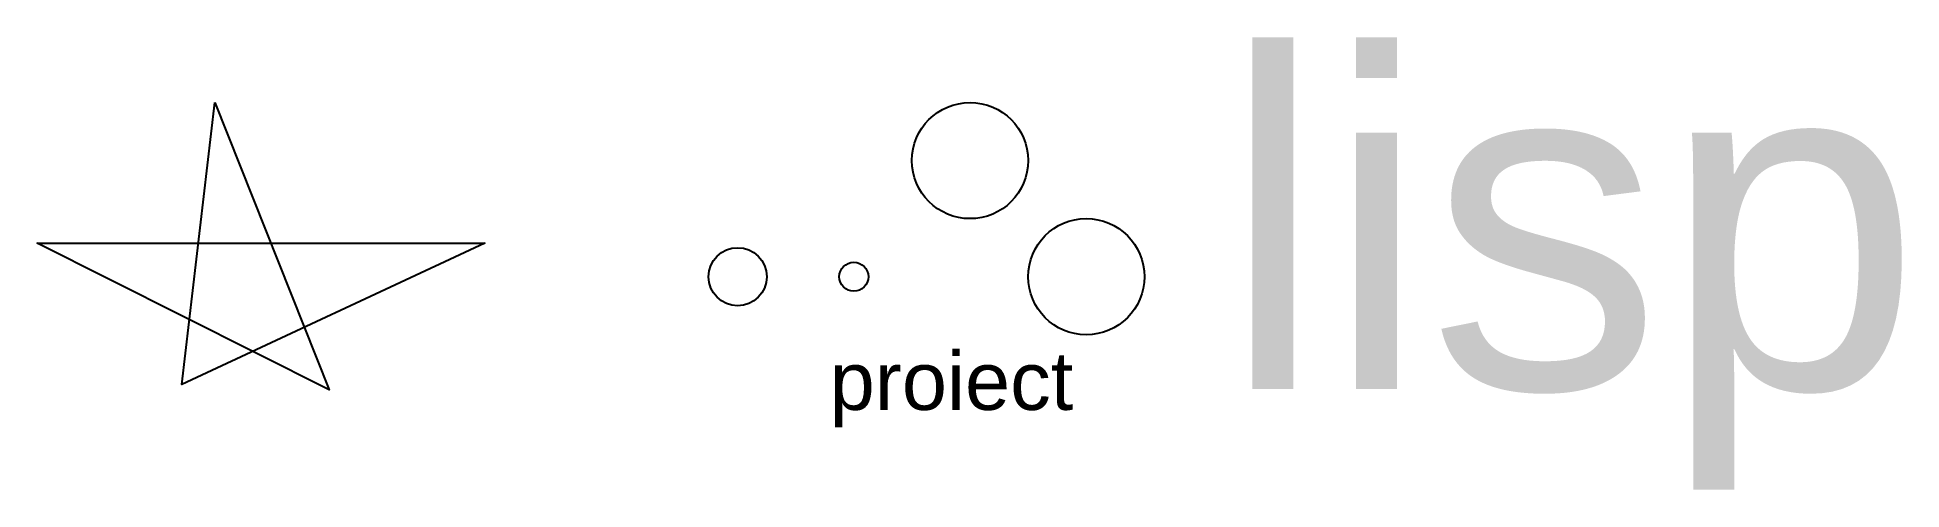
# Model space of a CAD drawing. Header units: inches. Extents: x -50 to 110, y -8 to 31.
import ezdxf

# ---------------------------------------------------------------- set-up
doc = ezdxf.new("R2010")
doc.units = ezdxf.units.IN
doc.header["$MEASUREMENT"] = 0
doc.styles.get("Standard").update_dxf_attribs({"font": 'arial.ttf'})

msp = doc.modelspace()

# ---------------------------------------------------------------- linework, layer by layer
msp.add_lwpolyline([(-35, 25), (-25.16, 0.25), (-50.27, 12.9), (-11.77, 12.9), (-37.84, 0.72), (-35, 25)])
for centre, radius in [((30, 20), 5), ((40, 10), 5), ((10, 10), 2.5), ((20, 10), 1.25)]:
    msp.add_circle(centre, radius)

# ---------------------------------------------------------------- texts
for s, height, p in [('lisp', 28.758, (51.59, 0.33)), ('proiect', 5, (17.92, -1.47))]:
    msp.add_text(s, height=height).set_placement(p)

doc.saveas('drawing.dxf')
